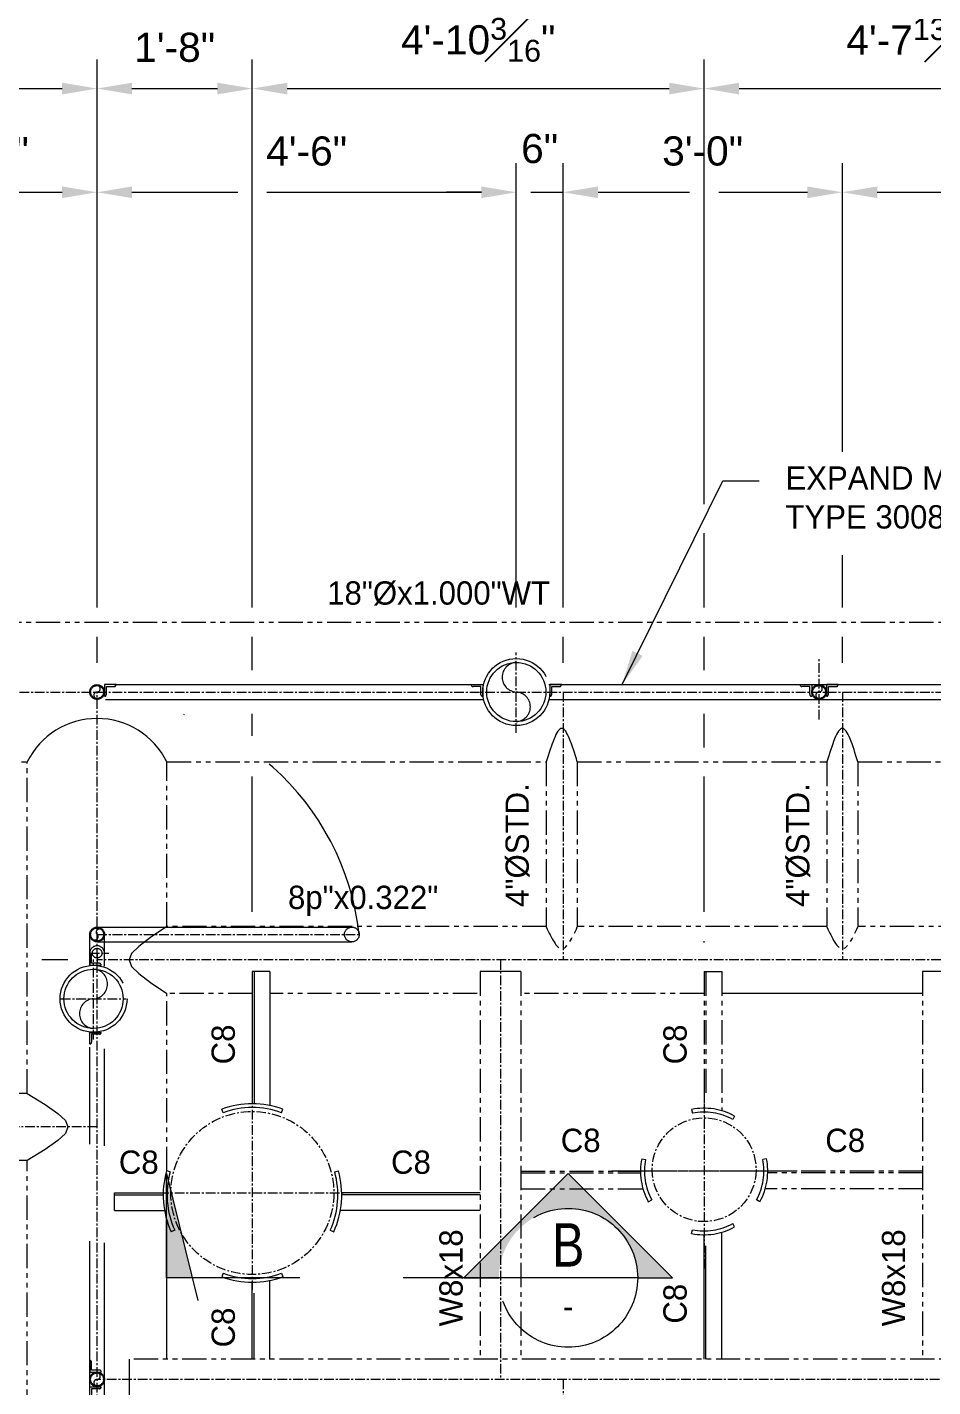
# Model space of a CAD drawing. Header units: inches. Extents: x -18249 to 140262, y -20124 to 30200.
# Drawn here: x 91363.1 to 91479.7, y 18476 to 18651.1 of the extents above; entities that cross this region are included whole.
import ezdxf
from ezdxf.enums import TextEntityAlignment as Align

# ---------------------------------------------------------------- set-up
doc = ezdxf.new("R2010")
doc.units = ezdxf.units.IN
doc.header["$LTSCALE"] = 5
doc.header["$MEASUREMENT"] = 0
for name, pattern in [('CENTER', [2, 1.25, -0.25, 0.25, -0.25]), ('DASHDOTX2', [50.8, 25.4, -12.7, 0, -12.7]), ('HIDDEN', [0.375, 0.25, -0.125]), ('PHANTOM2', [1.25, 0.625, -0.125, 0.125, -0.125, 0.125, -0.125])]:
    doc.linetypes.add(name, pattern=pattern)
for name, color, linetype, lineweight in [('CENTER LINE', 1, 'CENTER', 0), ('EXISTING', 8, 'PHANTOM2', 0), ('SCEN', 1, 'DASHDOTX2', 5), ('SHID', 8, 'HIDDEN', 0)]:
    doc.layers.add(name, color=color, linetype=linetype, lineweight=lineweight)
doc.layers.add('SDIM', color=9, linetype='Continuous')
doc.styles.add('BUKAKA 03', font='simpfrac.shx', dxfattribs={"height": 3})
doc.styles.get("Standard").update_dxf_attribs({"font": 'arial.ttf'})
doc.dimstyles.new('CPFRAC', dxfattribs={"dimscale": 12, "dimtxt": 0.3125, "dimasz": 0.375, "dimexe": 0.3125, "dimexo": 0.3125, "dimgap": 0.28125, "dimtad": 1, "dimdec": 4, "dimzin": 3, "dimdsep": 46, "dimlunit": 4, "dimtxsty": 'Standard', "dimcen": 0.34375, "dimclrd": 256, "dimclre": 256, "dimclrt": 2, "dimadec": 0, "dimazin": 0, "dimtfac": 0.75, "dimtdec": 4, "dimtmove": 2, "dimatfit": 3, "dimfxl": 1, "dimfrac": 1, "dimtolj": 1, "dimtzin": 3, "dimlwd": 13, "dimlwe": 5, "dimarcsym": 1})

# ---------------------------------------------------------------- blocks, each defined once
blk = doc.blocks.new('*D15')
at = {"layer": 'DEFPOINTS', "color": 0, "ltscale": 20, "transparency": 16777216}
for p in [(91372.08, 18643.16), (91286.08, 18577.82), (91372.08, 18566.42)]:
    blk.add_point(p, dxfattribs=at)
at = {"layer": 'SDIM', "lineweight": 5, "ltscale": 20, "transparency": 16777216}
for p, q in [((91286.08, 18631.69), (91286.08, 18646.91)), ((91372.08, 18576.34), (91372.08, 18646.91)), ((91286.08, 18581.57), (91286.08, 18627.94)), ((91372.08, 18570.17), (91372.08, 18572.59))]:
    blk.add_line(p, q, dxfattribs=at)
at = {"layer": 'SDIM', "lineweight": 13, "ltscale": 20, "transparency": 16777216}
blk.add_line((91290.58, 18643.16), (91367.58, 18643.16), dxfattribs=at)
at = {"layer": 'SDIM', "ltscale": 20, "transparency": 16777216}
for points in [[(91290.58, 18643.91), (91290.58, 18642.41), (91286.08, 18643.16)], [(91367.58, 18643.91), (91367.58, 18642.41), (91372.08, 18643.16)]]:
    blk.add_solid(points, dxfattribs=at)
at = {"layer": 'SDIM', "color": 2, "ltscale": 20, "transparency": 16777216, "insert": (91329.08, 18648.41), "char_height": 3.75, "attachment_point": 5}
blk.add_mtext('\\A1;7\'-2"', dxfattribs=at)
blk = doc.blocks.new('*D16')
at = {"layer": 'DEFPOINTS', "color": 0, "ltscale": 20, "transparency": 16777216}
for p in [(91372.08, 18629.81), (91344.08, 18565.64), (91372.08, 18565.47)]:
    blk.add_point(p, dxfattribs=at)
at = {"layer": 'SDIM', "lineweight": 5, "ltscale": 20, "transparency": 16777216}
for p, q in [((91344.08, 18576.34), (91344.08, 18633.56)), ((91372.08, 18576.34), (91372.08, 18633.56)), ((91344.08, 18569.39), (91344.08, 18572.59)), ((91372.08, 18569.22), (91372.08, 18572.59))]:
    blk.add_line(p, q, dxfattribs=at)
at = {"layer": 'SDIM', "lineweight": 13, "ltscale": 20, "transparency": 16777216}
blk.add_line((91348.58, 18629.81), (91367.58, 18629.81), dxfattribs=at)
at = {"layer": 'SDIM', "ltscale": 20, "transparency": 16777216}
for points in [[(91348.58, 18630.56), (91348.58, 18629.06), (91344.08, 18629.81)], [(91367.58, 18630.56), (91367.58, 18629.06), (91372.08, 18629.81)]]:
    blk.add_solid(points, dxfattribs=at)
at = {"layer": 'SDIM', "color": 2, "ltscale": 20, "transparency": 16777216, "insert": (91358.08, 18635.07), "char_height": 3.75, "attachment_point": 5}
blk.add_mtext('\\A1;2\'-4"', dxfattribs=at)
blk = doc.blocks.new('*D17')
at = {"layer": 'DEFPOINTS', "color": 0, "ltscale": 20, "transparency": 16777216}
for p in [(91392.08, 18643.16), (91372.08, 18565.47), (91392.08, 18529.47)]:
    blk.add_point(p, dxfattribs=at)
at = {"layer": 'SDIM', "lineweight": 5, "ltscale": 20, "transparency": 16777216}
for p, q in [((91372.08, 18576.34), (91372.08, 18646.91)), ((91392.08, 18576.34), (91392.08, 18646.91)), ((91372.08, 18569.22), (91372.08, 18572.59)), ((91392.08, 18568.29), (91392.08, 18572.59)), ((91392.08, 18559.82), (91392.08, 18562.64)), ((91392.08, 18537.16), (91392.08, 18554.59))]:
    blk.add_line(p, q, dxfattribs=at)
at = {"layer": 'SDIM', "lineweight": 13, "ltscale": 20, "transparency": 16777216}
blk.add_line((91376.58, 18643.16), (91387.58, 18643.16), dxfattribs=at)
at = {"layer": 'SDIM', "ltscale": 20, "transparency": 16777216}
for points in [[(91376.58, 18643.91), (91376.58, 18642.41), (91372.08, 18643.16)], [(91387.58, 18643.91), (91387.58, 18642.41), (91392.08, 18643.16)]]:
    blk.add_solid(points, dxfattribs=at)
at = {"layer": 'SDIM', "color": 2, "ltscale": 20, "transparency": 16777216, "insert": (91382.08, 18648.45), "char_height": 3.75, "attachment_point": 5}
blk.add_mtext('\\A1;1\'-8"', dxfattribs=at)
blk = doc.blocks.new('*D18')
at = {"layer": 'DEFPOINTS', "color": 0, "ltscale": 20, "transparency": 16777216}
for p in [(91450.28, 18643.16), (91392.08, 18529.47), (91450.28, 18529.47)]:
    blk.add_point(p, dxfattribs=at)
at = {"layer": 'SDIM', "lineweight": 5, "ltscale": 20, "transparency": 16777216}
for p, q in [((91392.08, 18576.34), (91392.08, 18646.91)), ((91450.28, 18589.67), (91450.28, 18646.91)), ((91450.28, 18576.34), (91450.28, 18585.92)), ((91392.08, 18568.29), (91392.08, 18572.59)), ((91450.28, 18568.29), (91450.28, 18572.59)), ((91392.08, 18559.82), (91392.08, 18562.64)), ((91450.28, 18558.34), (91450.28, 18562.64)), ((91392.08, 18543.33), (91392.08, 18554.59)), ((91450.28, 18537.16), (91450.28, 18554.59)), ((91450.28, 18533.22), (91450.28, 18533.41))]:
    blk.add_line(p, q, dxfattribs=at)
at = {"layer": 'SDIM', "lineweight": 13, "ltscale": 20, "transparency": 16777216}
blk.add_line((91396.58, 18643.16), (91445.78, 18643.16), dxfattribs=at)
at = {"layer": 'SDIM', "ltscale": 20, "transparency": 16777216}
for points in [[(91396.58, 18643.91), (91396.58, 18642.41), (91392.08, 18643.16)], [(91445.78, 18643.91), (91445.78, 18642.41), (91450.28, 18643.16)]]:
    blk.add_solid(points, dxfattribs=at)
at = {"layer": 'SDIM', "color": 2, "ltscale": 20, "transparency": 16777216, "insert": (91421.18, 18649.44), "char_height": 3.75, "attachment_point": 5}
blk.add_mtext('\\A1;4\'-10{\\H0.750000x;\\S3#16;}"', dxfattribs=at)
blk = doc.blocks.new('*D19')
at = {"layer": 'DEFPOINTS', "color": 0, "ltscale": 20, "transparency": 16777216}
for p in [(91506.08, 18643.16), (91450.28, 18529.47), (91506.08, 18529.47)]:
    blk.add_point(p, dxfattribs=at)
at = {"layer": 'SDIM', "lineweight": 5, "ltscale": 20, "transparency": 16777216}
for p, q in [((91450.28, 18589.67), (91450.28, 18646.91)), ((91506.08, 18596.39), (91506.08, 18646.91)), ((91450.28, 18576.34), (91450.28, 18585.92)), ((91506.08, 18576.34), (91506.08, 18583.07)), ((91450.28, 18568.29), (91450.28, 18572.59)), ((91506.08, 18571.16), (91506.08, 18572.59)), ((91450.28, 18558.34), (91450.28, 18562.64)), ((91506.08, 18558.34), (91506.08, 18559.77)), ((91450.28, 18537.16), (91450.28, 18554.59)), ((91506.08, 18537.16), (91506.08, 18554.59)), ((91450.28, 18533.22), (91450.28, 18533.41)), ((91506.08, 18533.22), (91506.08, 18533.41))]:
    blk.add_line(p, q, dxfattribs=at)
at = {"layer": 'SDIM', "lineweight": 13, "ltscale": 20, "transparency": 16777216}
blk.add_line((91454.78, 18643.16), (91501.58, 18643.16), dxfattribs=at)
at = {"layer": 'SDIM', "ltscale": 20, "transparency": 16777216}
for points in [[(91454.78, 18643.91), (91454.78, 18642.41), (91450.28, 18643.16)], [(91501.58, 18643.91), (91501.58, 18642.41), (91506.08, 18643.16)]]:
    blk.add_solid(points, dxfattribs=at)
at = {"layer": 'SDIM', "color": 2, "ltscale": 20, "transparency": 16777216, "insert": (91478.18, 18649.41), "char_height": 3.75, "attachment_point": 5}
blk.add_mtext('\\A1;4\'-7{\\H0.750000x;\\S13#16;}"', dxfattribs=at)
blk = doc.blocks.new('*D21')
at = {"layer": 'DEFPOINTS', "color": 0, "ltscale": 20, "transparency": 16777216}
for p in [(91426.08, 18629.81), (91426.08, 18570.54), (91372.08, 18566.42)]:
    blk.add_point(p, dxfattribs=at)
at = {"layer": 'SDIM', "lineweight": 5, "ltscale": 20, "transparency": 16777216}
for p, q in [((91372.08, 18576.34), (91372.08, 18633.56)), ((91426.08, 18576.34), (91426.08, 18633.56)), ((91372.08, 18570.17), (91372.08, 18572.59))]:
    blk.add_line(p, q, dxfattribs=at)
at = {"layer": 'SDIM', "lineweight": 13, "ltscale": 20, "transparency": 16777216}
for p, q in [((91376.58, 18629.81), (91390.2, 18629.81)), ((91393.95, 18629.81), (91421.58, 18629.81))]:
    blk.add_line(p, q, dxfattribs=at)
at = {"layer": 'SDIM', "ltscale": 20, "transparency": 16777216}
for points in [[(91376.58, 18630.56), (91376.58, 18629.06), (91372.08, 18629.81)], [(91421.58, 18630.56), (91421.58, 18629.06), (91426.08, 18629.81)]]:
    blk.add_solid(points, dxfattribs=at)
at = {"layer": 'SDIM', "color": 2, "ltscale": 20, "transparency": 16777216, "insert": (91399.08, 18635.1), "char_height": 3.75, "attachment_point": 5}
blk.add_mtext('\\A1;4\'-6"', dxfattribs=at)
blk = doc.blocks.new('*D22')
at = {"layer": 'DEFPOINTS', "color": 0, "ltscale": 20, "transparency": 16777216}
for p in [(91432.11, 18629.81), (91426.08, 18570.54), (91432.11, 18565.47)]:
    blk.add_point(p, dxfattribs=at)
at = {"layer": 'SDIM', "lineweight": 5, "ltscale": 20, "transparency": 16777216}
for p, q in [((91426.08, 18576.34), (91426.08, 18633.56)), ((91432.11, 18576.34), (91432.11, 18633.56)), ((91432.11, 18569.22), (91432.11, 18572.59))]:
    blk.add_line(p, q, dxfattribs=at)
at = {"layer": 'SDIM', "lineweight": 13, "ltscale": 20, "transparency": 16777216}
for p, q in [((91421.58, 18629.81), (91417.08, 18629.81)), ((91427.95, 18629.81), (91432.11, 18629.81)), ((91436.61, 18629.81), (91441.11, 18629.81))]:
    blk.add_line(p, q, dxfattribs=at)
at = {"layer": 'SDIM', "ltscale": 20, "transparency": 16777216}
for points in [[(91421.58, 18630.56), (91421.58, 18629.06), (91426.08, 18629.81)], [(91436.61, 18630.56), (91436.61, 18629.06), (91432.11, 18629.81)]]:
    blk.add_solid(points, dxfattribs=at)
at = {"layer": 'SDIM', "color": 2, "ltscale": 20, "transparency": 16777216, "insert": (91429.09, 18635.42), "char_height": 3.75, "attachment_point": 5}
blk.add_mtext('\\A1;6"', dxfattribs=at)
blk = doc.blocks.new('*D23')
at = {"layer": 'DEFPOINTS', "color": 0, "ltscale": 20, "transparency": 16777216}
for p in [(91468.08, 18629.81), (91432.11, 18565.47), (91468.08, 18565.47)]:
    blk.add_point(p, dxfattribs=at)
at = {"layer": 'SDIM', "lineweight": 5, "ltscale": 20, "transparency": 16777216}
for p, q in [((91432.11, 18631.69), (91432.11, 18633.56)), ((91468.08, 18596.39), (91468.08, 18633.56)), ((91432.11, 18576.34), (91432.11, 18627.94)), ((91468.08, 18576.34), (91468.08, 18583.07)), ((91432.11, 18569.22), (91432.11, 18572.59)), ((91468.08, 18569.22), (91468.08, 18572.59))]:
    blk.add_line(p, q, dxfattribs=at)
at = {"layer": 'SDIM', "lineweight": 13, "ltscale": 20, "transparency": 16777216}
for p, q in [((91436.61, 18629.81), (91448.4, 18629.81)), ((91452.15, 18629.81), (91463.58, 18629.81))]:
    blk.add_line(p, q, dxfattribs=at)
at = {"layer": 'SDIM', "ltscale": 20, "transparency": 16777216}
for points in [[(91436.61, 18630.56), (91436.61, 18629.06), (91432.11, 18629.81)], [(91463.58, 18630.56), (91463.58, 18629.06), (91468.08, 18629.81)]]:
    blk.add_solid(points, dxfattribs=at)
at = {"layer": 'SDIM', "color": 2, "ltscale": 20, "transparency": 16777216, "insert": (91450.09, 18635.1), "char_height": 3.75, "attachment_point": 5}
blk.add_mtext('\\A1;3\'-0"', dxfattribs=at)
blk = doc.blocks.new('*D24')
at = {"layer": 'DEFPOINTS', "color": 0, "ltscale": 20, "transparency": 16777216}
for p in [(91504.08, 18629.81), (91504.08, 18570.54), (91468.08, 18565.47)]:
    blk.add_point(p, dxfattribs=at)
at = {"layer": 'SDIM', "lineweight": 5, "ltscale": 20, "transparency": 16777216}
for p, q in [((91468.08, 18596.39), (91468.08, 18633.56)), ((91504.08, 18596.39), (91504.08, 18633.56)), ((91468.08, 18576.34), (91468.08, 18583.07)), ((91504.08, 18576.34), (91504.08, 18583.07)), ((91468.08, 18569.22), (91468.08, 18572.59))]:
    blk.add_line(p, q, dxfattribs=at)
at = {"layer": 'SDIM', "lineweight": 13, "ltscale": 20, "transparency": 16777216}
blk.add_line((91472.58, 18629.81), (91499.58, 18629.81), dxfattribs=at)
at = {"layer": 'SDIM', "ltscale": 20, "transparency": 16777216}
for points in [[(91472.58, 18630.56), (91472.58, 18629.06), (91468.08, 18629.81)], [(91499.58, 18630.56), (91499.58, 18629.06), (91504.08, 18629.81)]]:
    blk.add_solid(points, dxfattribs=at)
at = {"layer": 'SDIM', "color": 2, "ltscale": 20, "transparency": 16777216, "insert": (91486.08, 18635.1), "char_height": 3.75, "attachment_point": 5}
blk.add_mtext('\\A1;3\'-0"', dxfattribs=at)
blk = doc.blocks.new('*D32')
at = {"layer": 'DEFPOINTS', "color": 0, "ltscale": 20, "transparency": 16777216}
for p in [(91286.08, 18656.04), (91286.08, 18577.82), (91546.08, 18577.88)]:
    blk.add_point(p, dxfattribs=at)
at = {"layer": 'SDIM', "lineweight": 5, "ltscale": 20, "transparency": 16777216}
for p, q in [((91286.08, 18631.69), (91286.08, 18659.79)), ((91546.08, 18631.69), (91546.08, 18659.79)), ((91286.08, 18581.57), (91286.08, 18627.94)), ((91546.08, 18581.63), (91546.08, 18627.94))]:
    blk.add_line(p, q, dxfattribs=at)
at = {"layer": 'SDIM', "lineweight": 13, "ltscale": 20, "transparency": 16777216}
blk.add_line((91541.58, 18656.04), (91290.58, 18656.04), dxfattribs=at)
at = {"layer": 'SDIM', "ltscale": 20, "transparency": 16777216}
for points in [[(91290.58, 18656.79), (91290.58, 18655.29), (91286.08, 18656.04)], [(91541.58, 18656.79), (91541.58, 18655.29), (91546.08, 18656.04)]]:
    blk.add_solid(points, dxfattribs=at)
at = {"layer": 'SDIM', "color": 2, "ltscale": 20, "transparency": 16777216, "insert": (91416.08, 18661.33), "char_height": 3.75, "attachment_point": 5}
blk.add_mtext('\\A1;21\'-8"', dxfattribs=at)
blk = doc.blocks.new('*D33')
at = {"layer": 'DEFPOINTS', "color": 0, "ltscale": 20, "transparency": 16777216}
for p in [(91273.08, 18564.97), (91181.44, 18530.97), (91372.08, 18530.97)]:
    blk.add_point(p, dxfattribs=at)
at = {"layer": 'SDIM', "lineweight": 5, "ltscale": 20, "transparency": 16777216}
for p, q in [((91269.33, 18564.97), (91177.69, 18564.97)), ((91274.7, 18530.97), (91177.69, 18530.97)), ((91283.7, 18530.97), (91278.45, 18530.97)), ((91292.7, 18530.97), (91287.45, 18530.97)), ((91311.2, 18530.97), (91302.42, 18530.97)), ((91334.38, 18530.97), (91318.95, 18530.97)), ((91361.2, 18530.97), (91347.95, 18530.97)), ((91368.33, 18530.97), (91364.95, 18530.97))]:
    blk.add_line(p, q, dxfattribs=at)
at = {"layer": 'SDIM', "lineweight": 13, "ltscale": 20, "transparency": 16777216}
blk.add_line((91181.44, 18560.47), (91181.44, 18535.47), dxfattribs=at)
at = {"layer": 'SDIM', "ltscale": 20, "transparency": 16777216}
for points in [[(91180.69, 18560.47), (91182.19, 18560.47), (91181.44, 18564.97)], [(91180.69, 18535.47), (91182.19, 18535.47), (91181.44, 18530.97)]]:
    blk.add_solid(points, dxfattribs=at)
at = {"layer": 'SDIM', "color": 2, "ltscale": 20, "transparency": 16777216, "insert": (91176.15, 18547.97), "char_height": 3.75, "attachment_point": 5, "rotation": 90}
blk.add_mtext('\\A1;2\'-10"', dxfattribs=at)
blk = doc.blocks.new('*D34')
at = {"layer": 'DEFPOINTS', "color": 0, "ltscale": 20, "transparency": 16777216}
for p in [(91372.08, 18530.97), (91181.44, 18509.47), (91236.25, 18509.47)]:
    blk.add_point(p, dxfattribs=at)
at = {"layer": 'SDIM', "lineweight": 5, "ltscale": 20, "transparency": 16777216}
for p, q in [((91274.7, 18530.97), (91177.69, 18530.97)), ((91283.7, 18530.97), (91278.45, 18530.97)), ((91292.7, 18530.97), (91287.45, 18530.97)), ((91311.2, 18530.97), (91302.42, 18530.97)), ((91334.38, 18530.97), (91318.95, 18530.97)), ((91361.2, 18530.97), (91347.95, 18530.97)), ((91368.33, 18530.97), (91364.95, 18530.97)), ((91232.5, 18509.47), (91177.69, 18509.47))]:
    blk.add_line(p, q, dxfattribs=at)
at = {"layer": 'SDIM', "lineweight": 13, "ltscale": 20, "transparency": 16777216}
blk.add_line((91181.44, 18526.47), (91181.44, 18513.97), dxfattribs=at)
at = {"layer": 'SDIM', "ltscale": 20, "transparency": 16777216}
for points in [[(91180.69, 18526.47), (91182.19, 18526.47), (91181.44, 18530.97)], [(91180.69, 18513.97), (91182.19, 18513.97), (91181.44, 18509.47)]]:
    blk.add_solid(points, dxfattribs=at)
at = {"layer": 'SDIM', "color": 2, "ltscale": 20, "transparency": 16777216, "insert": (91175.21, 18520.22), "char_height": 3.75, "attachment_point": 5, "rotation": 90}
blk.add_mtext('\\A1;1\'-9{\\H0.750000x;\\S1#2;}"', dxfattribs=at)
blk = doc.blocks.new('*D39')
at = {"layer": 'DEFPOINTS', "color": 0, "ltscale": 20, "transparency": 16777216}
for p in [(91195.14, 18530.97), (91372.08, 18530.97), (91367.31, 18525.97)]:
    blk.add_point(p, dxfattribs=at)
at = {"layer": 'SDIM', "lineweight": 13, "ltscale": 20, "transparency": 16777216}
for p, q in [((91195.14, 18535.47), (91195.14, 18539.97)), ((91195.14, 18525.97), (91195.14, 18529.09)), ((91195.14, 18521.47), (91195.14, 18516.97))]:
    blk.add_line(p, q, dxfattribs=at)
at = {"layer": 'SDIM', "lineweight": 5, "ltscale": 20, "transparency": 16777216}
for p, q in [((91274.7, 18530.97), (91191.39, 18530.97)), ((91283.7, 18530.97), (91278.45, 18530.97)), ((91292.7, 18530.97), (91287.45, 18530.97)), ((91311.2, 18530.97), (91302.42, 18530.97)), ((91334.38, 18530.97), (91318.95, 18530.97)), ((91361.2, 18530.97), (91347.95, 18530.97)), ((91368.33, 18530.97), (91364.95, 18530.97)), ((91274.7, 18525.97), (91191.39, 18525.97)), ((91283.7, 18525.97), (91278.45, 18525.97)), ((91292.7, 18525.97), (91287.45, 18525.97)), ((91311.2, 18525.97), (91302.42, 18525.97)), ((91340.2, 18525.97), (91318.95, 18525.97)), ((91361.2, 18525.97), (91347.95, 18525.97))]:
    blk.add_line(p, q, dxfattribs=at)
at = {"layer": 'SDIM', "ltscale": 20, "transparency": 16777216}
for points in [[(91194.39, 18535.47), (91195.89, 18535.47), (91195.14, 18530.97)], [(91194.39, 18521.47), (91195.89, 18521.47), (91195.14, 18525.97)]]:
    blk.add_solid(points, dxfattribs=at)
at = {"layer": 'SDIM', "color": 2, "ltscale": 20, "transparency": 16777216, "insert": (91188.96, 18528.47), "char_height": 3.75, "attachment_point": 5, "rotation": 90}
blk.add_mtext('\\A1;5"', dxfattribs=at)

msp = doc.modelspace()

# ---------------------------------------------------------------- hatches: boundary and pattern name
at = {"layer": 'SHID', "ltscale": 20}
for points in [[(91381.02133, 18503.48085), (91384.35303, 18490.04292), (91381.02133, 18490.04292)], [(91423.84074, 18490.04292), (91419.34074, 18490.04292), (91432.77867, 18503.48085), (91446.21661, 18490.04292), (91441.71661, 18490.04292, 1)]]:
    msp.add_hatch(color=256, dxfattribs=at).paths.add_polyline_path(points)

# ---------------------------------------------------------------- linework, layer by layer
at = {"layer": 'CENTER LINE', "ltscale": 0.2}
for p, q in [((91426.07964, 18560.22366), (91426.07964, 18570.54052)), ((91465.10288, 18561.93137), (91465.10288, 18569.92959)), ((91286.07964, 18565.46826), (91546.07964, 18565.46826)), ((91372.07964, 18393.29677), (91372.07964, 18565.46826)), ((91432.11003, 18565.46826), (91432.11003, 18530.96826)), ((91468.07964, 18565.46826), (91468.07964, 18530.96826)), ((91372.08936, 18534.25292), (91405.8547, 18534.25292)), ((91371.13653, 18531.85245), (91373.58043, 18531.83527)), ((91371.62612, 18520.72366), (91371.62612, 18531.04052)), ((91372.07964, 18531.76474), (91372.07964, 18530.25684)), ((91546.76868, 18530.96826), (91372.07964, 18530.96826)), ((91424.04753, 18530.96826), (91424.04753, 18476.96826)), ((91367.40737, 18525.96826), (91375.84487, 18525.96826)), ((91450.27721, 18516.50009), (91450.27721, 18491.0561)), ((91450.27721, 18516.50009), (91450.27721, 18491.0561)), ((91392.07964, 18513.69025), (91392.07964, 18488.24626)), ((91392.07964, 18513.69025), (91392.07964, 18488.24626)), ((91372.07964, 18509.46826), (91285.57964, 18509.46826)), ((91462.07964, 18503.7781), (91438.07964, 18503.7781)), ((91462.27721, 18503.7781), (91438.27721, 18503.7781)), ((91380.07964, 18500.96826), (91404.07964, 18500.96826)), ((91380.07964, 18500.96826), (91404.07964, 18500.96826)), ((91546.57964, 18476.96826), (91372.07964, 18476.96826)), ((91432.11003, 18476.96826), (91432.11003, 18393.46826))]:
    msp.add_line(p, q, dxfattribs=at)
for centre, radius in [((91392.07964, 18500.96826), 10.5), ((91392.07964, 18500.96826), 10.5), ((91450.27721, 18503.96826), 6.6875), ((91450.27721, 18503.96826), 6.6875)]:
    msp.add_circle(centre, radius, dxfattribs=at)
at = {"layer": 'EXISTING'}
for p, q in [((91289.20214, 18574.46826), (91542.95714, 18574.46826)), ((91346.07964, 18556.46826), (91363.07964, 18556.46826)), ((91363.07964, 18513.78076), (91363.07964, 18556.46826)), ((91381.07964, 18556.46826), (91429.94336, 18556.46826)), ((91381.07964, 18535.28076), (91381.07964, 18556.46826)), ((91429.94336, 18556.46826), (91429.94336, 18535.28076)), ((91433.94336, 18556.46826), (91433.94336, 18535.28076)), ((91433.94336, 18556.46826), (91466.08508, 18556.46826)), ((91466.08508, 18556.46826), (91466.08508, 18535.28076)), ((91470.08508, 18556.46826), (91470.08508, 18535.28076)), ((91470.08508, 18556.46826), (91508.57964, 18556.46826)), ((91429.94336, 18535.28076), (91381.07964, 18535.28076)), ((91466.08508, 18535.28076), (91433.94336, 18535.28076)), ((91508.57964, 18535.28076), (91470.08508, 18535.28076)), ((91421.42253, 18529.46826), (91421.42253, 18479.59326)), ((91426.67253, 18529.46826), (91426.67253, 18479.59326)), ((91450.27721, 18529.46826), (91450.27721, 18511.88166)), ((91450.49721, 18529.46826), (91450.49721, 18513.2982)), ((91452.53721, 18529.46826), (91452.53721, 18511.60552)), ((91478.42253, 18529.46826), (91478.42253, 18479.59326)), ((91392.07964, 18526.65576), (91381.07964, 18526.65576)), ((91381.07964, 18503.79546), (91381.07964, 18526.65576)), ((91421.04753, 18526.65576), (91394.33964, 18526.65576)), ((91450.27721, 18526.65576), (91426.67253, 18526.65576)), ((91363.07964, 18513.78076), (91346.07964, 18513.78076)), ((91363.07964, 18453.78076), (91363.07964, 18505.15576)), ((91426.67253, 18503.7781), (91442.07964, 18503.7781)), ((91426.67253, 18503.5581), (91442.08259, 18503.5581)), ((91478.42253, 18503.5581), (91458.47184, 18503.5581)), ((91478.42253, 18503.7781), (91458.47479, 18503.7781)), ((91426.67253, 18501.5181), (91442.39763, 18501.5181)), ((91478.42253, 18501.5181), (91458.1568, 18501.5181)), ((91542.43709, 18479.59326), (91376.20464, 18479.59326))]:
    msp.add_line(p, q, dxfattribs=at)
at = {"layer": 'EXISTING', "ltscale": 20}
for p, q in [((91374.2537, 18566.41826), (91421.87308, 18566.41826)), ((91430.2862, 18566.41826), (91499.87308, 18566.41826)), ((91373.15545, 18564.51826), (91421.87308, 18564.51826)), ((91430.2862, 18564.51826), (91499.87308, 18564.51826)), ((91371.13456, 18530.20214), (91371.13922, 18534.13612)), ((91372.08936, 18535.20292), (91404.90439, 18535.20292)), ((91373.03453, 18530.17037), (91373.0394, 18534.28913)), ((91372.08936, 18533.30292), (91404.90439, 18533.30292)), ((91392.07964, 18529.46826), (91392.07964, 18512.46826)), ((91394.33964, 18529.46826), (91392.07964, 18529.46826)), ((91392.32945, 18529.46826), (91392.32945, 18512.46826)), ((91394.33964, 18529.46826), (91394.33964, 18512.19211)), ((91426.67253, 18529.46826), (91421.42253, 18529.46826)), ((91450.27721, 18529.46826), (91452.53721, 18529.46826)), ((91483.67253, 18529.46826), (91478.42253, 18529.46826)), ((91478.42253, 18526.65576), (91452.53721, 18526.65576)), ((91373.02964, 18432.04598), (91373.02964, 18521.89054)), ((91371.12964, 18432.25208), (91371.12964, 18521.68443)), ((91388.31742, 18511.30487), (91388.14641, 18511.77472)), ((91395.84186, 18511.30487), (91396.01287, 18511.77472)), ((91448.67038, 18511.72249), (91448.76848, 18511.2322)), ((91454.20843, 18510.87648), (91453.96843, 18510.43785)), ((91363.07964, 18505.15576), (91346.07964, 18505.15576)), ((91442.23881, 18505.38493), (91442.72909, 18505.28683)), ((91458.31562, 18505.38493), (91457.82534, 18505.28683)), ((91381.504, 18503.67698), (91381.02242, 18503.81144)), ((91402.69029, 18503.67698), (91403.17188, 18503.81144)), ((91374.32612, 18498.70826), (91374.32612, 18500.96826)), ((91374.32612, 18500.96826), (91380.58236, 18500.96826)), ((91374.32612, 18500.74826), (91380.57968, 18500.74826)), ((91421.42253, 18500.96826), (91403.61193, 18500.96826)), ((91421.42253, 18500.74826), (91403.61461, 18500.74826)), ((91443.08482, 18499.84688), (91443.52345, 18500.08688)), ((91457.46961, 18499.84688), (91457.03098, 18500.08688)), ((91374.32612, 18498.70826), (91380.75666, 18498.70826)), ((91381.07964, 18479.59326), (91381.07964, 18497.42846)), ((91421.42253, 18498.70826), (91403.43763, 18498.70826)), ((91382.08136, 18496.17472), (91381.62602, 18495.96817)), ((91402.11293, 18496.17472), (91402.56827, 18495.96817)), ((91448.67038, 18495.74727), (91448.76848, 18496.23755)), ((91450.27721, 18479.59326), (91450.27721, 18495.5881)), ((91452.53721, 18479.59326), (91452.53721, 18495.86424)), ((91454.20843, 18496.59327), (91453.96843, 18497.03191)), ((91450.49721, 18479.59326), (91450.49721, 18494.17155)), ((91388.31742, 18490.63164), (91388.14641, 18490.16179)), ((91395.84186, 18490.63164), (91396.01287, 18490.16179)), ((91392.07964, 18479.59326), (91392.07964, 18489.46826)), ((91394.33964, 18479.59326), (91394.33964, 18489.7444)), ((91441.71661, 18490.04292), (91423.84074, 18490.04292)), ((91392.29964, 18479.59326), (91392.29964, 18488.05171)), ((91376.20464, 18479.59326), (91376.20464, 18474.34326))]:
    msp.add_line(p, q, dxfattribs=at)
at = {"layer": 'EXISTING'}
for points in [[(91429.94336, 18535.21826), (91431.94336, 18532.40576), (91433.94336, 18535.21826)], [(91466.08508, 18535.21826), (91468.08508, 18532.40576), (91470.08508, 18535.21826)]]:
    msp.add_spline(points, degree=3, dxfattribs=at)
at = {"layer": 'SCEN', "ltscale": 0.2}
for centre, radius, start, end in [((91426.17443, 18567.37451), 1.90861, 92.8468444, 267.1531556), ((91372.07964, 18565.88463), 0.41637, 270, 90), ((91465.07964, 18565.88463), 0.41637, 270, 90), ((91372.07964, 18565.05189), 0.41637, 90, 270), ((91371.93365, 18530.37678), 34.14179, 6.5188839, 89.7550054), ((91425.98485, 18563.56201), 1.90861, 272.8468444, 87.1531556), ((91465.07964, 18565.05189), 0.41637, 90, 270), ((91371.79632, 18533.95713), 0.41637, 225.2672043, 45.2672043), ((91372.3824, 18534.5487), 0.41637, 45.2672043, 225.2672043), ((91371.53133, 18527.87451), 1.90861, 272.8468444, 87.1531556), ((91371.72092, 18524.06201), 1.90861, 92.8468444, 267.1531556), ((91372.07964, 18476.55189), 0.41637, 90, 270), ((91372.07964, 18477.38463), 0.41637, 270, 90)]:
    msp.add_arc(centre, radius, start, end, dxfattribs=at)
at = {"layer": 'SHID', "ltscale": 20}
for points in [[(91374.27964, 18566.16826, 0.414213562), (91374.52964, 18566.41826), (91373.02964, 18566.41826), (91373.02964, 18564.91826, 0.414213562), (91373.27964, 18565.16826), (91373.27964, 18566.16826)], [(91420.51714, 18566.16826, -0.414213562), (91420.26714, 18566.41826), (91421.76714, 18566.41826), (91421.76714, 18564.91826, -0.414213562), (91421.51714, 18565.16826), (91421.51714, 18566.16826)], [(91431.64214, 18566.16826, 0.414213562), (91431.89214, 18566.41826), (91430.39214, 18566.41826), (91430.39214, 18564.91826, 0.414213562), (91430.64214, 18565.16826), (91430.64214, 18566.16826)], [(91462.87964, 18566.16826, -0.414213562), (91462.62964, 18566.41826), (91464.12964, 18566.41826), (91464.12964, 18564.91826, -0.414213562), (91463.87964, 18565.16826), (91463.87964, 18566.16826)], [(91467.27964, 18566.16826, 0.414213562), (91467.52964, 18566.41826), (91466.02964, 18566.41826), (91466.02964, 18564.91826, 0.414213562), (91466.27964, 18565.16826), (91466.27964, 18566.16826)], [(91371.37964, 18531.53885, 0.414213562), (91371.12964, 18531.78885), (91371.12964, 18530.28885), (91372.62964, 18530.28885, 0.414213562), (91372.37964, 18530.53885), (91371.37964, 18530.53885)], [(91371.37964, 18520.39766, -0.414213562), (91371.12964, 18520.14766), (91371.12964, 18521.64766), (91372.62964, 18521.64766, -0.414213562), (91372.37964, 18521.39766), (91371.37964, 18521.39766)], [(91371.37964, 18479.16826, 0.414213562), (91371.12964, 18479.41826), (91371.12964, 18477.91826), (91372.62964, 18477.91826, 0.414213562), (91372.37964, 18478.16826), (91371.37964, 18478.16826)], [(91371.37964, 18474.76826, -0.414213562), (91371.12964, 18474.51826), (91371.12964, 18476.01826), (91372.62964, 18476.01826, -0.414213562), (91372.37964, 18475.76826), (91371.37964, 18475.76826)]]:
    msp.add_lwpolyline(points, format="xyb", close=True, dxfattribs=at)
for points in [[(91381.07964, 18535.28076), (91378.95879, 18533.84887), (91377.4439, 18532.72021), (91376.53496, 18531.7937), (91376.23199, 18530.96826), (91376.53496, 18530.14282), (91377.4439, 18529.2163), (91378.95879, 18528.08764), (91381.07964, 18526.65576)], [(91363.07964, 18513.78076), (91365.37652, 18512.34887), (91367.01714, 18511.22021), (91368.00152, 18510.2937), (91368.32964, 18509.46826), (91368.00152, 18508.64282), (91367.01714, 18507.7163), (91365.37652, 18506.58764), (91363.07964, 18505.15576)], [(91398.18038, 18490.04292), (91381.02133, 18490.04292), (91381.02133, 18503.48085), (91385.07969, 18487.11202)], [(91441.71661, 18490.04292), (91446.21661, 18490.04292), (91432.77867, 18503.48085), (91419.34074, 18490.04292), (91423.84074, 18490.04292)], [(91423.84074, 18490.04292), (91411.50432, 18490.04292)]]:
    msp.add_lwpolyline(points, dxfattribs=at)
for centre, radius in [((91426.07964, 18565.46826), 4.3125), ((91426.07964, 18565.46826), 3.8125), ((91372.07964, 18565.46826), 0.95), ((91372.07964, 18565.46826), 0.83274), ((91465.07964, 18565.46826), 0.95), ((91465.07964, 18565.46826), 0.83274), ((91372.08936, 18534.25292), 0.95), ((91372.08936, 18534.25292), 0.83274), ((91404.90439, 18534.25292), 0.95), ((91372.08651, 18531.84577), 0.625), ((91371.62612, 18525.96826), 4.3125), ((91371.62612, 18525.96826), 3.8125), ((91432.77867, 18490.04292), 8.93793), ((91372.07964, 18476.96826), 0.95), ((91372.07964, 18476.96826), 0.83274)]:
    msp.add_circle(centre, radius, dxfattribs=at)
for centre, radius, start, end in [((91372.07964, 18552.02065), 10.03898, 26.2975754, 153.7024246), ((91372.08651, 18531.84577), 0.95, 359.5970859, 179.5970859), ((91392.07964, 18500.96826), 11.5, 70, 110), ((91392.07964, 18500.96826), 11, 70, 110), ((91450.27721, 18503.69166), 8.19, 61.3144968, 101.3144968), ((91450.27721, 18503.69166), 7.69, 61.3144968, 101.3144968), ((91450.26964, 18503.7781), 8.19, 168.6855032, 208.6855032), ((91450.26964, 18503.7781), 7.69, 168.6855032, 208.6855032), ((91450.28479, 18503.7781), 7.69, 331.3144968, 11.3144968), ((91450.28479, 18503.7781), 8.19, 331.3144968, 11.3144968), ((91392.09882, 18500.71899), 11.5, 164.4006876, 204.4006876), ((91392.09882, 18500.71899), 11, 164.4006876, 204.4006876), ((91392.09547, 18500.71899), 11, 335.5993124, 15.5993124), ((91392.09547, 18500.71899), 11.5, 335.5993124, 15.5993124), ((91450.27721, 18503.7781), 8.19, 258.6855032, 298.6855032), ((91450.27721, 18503.7781), 7.69, 258.6855032, 298.6855032), ((91392.07964, 18500.96826), 11, 250, 290), ((91392.07964, 18500.96826), 11.5, 250, 290)]:
    msp.add_arc(centre, radius, start, end, dxfattribs=at)
for points in [[(91433.94336, 18556.46826), (91431.94336, 18560.78076), (91429.94336, 18556.46826)], [(91470.08508, 18556.46826), (91468.08508, 18560.78076), (91466.08508, 18556.46826)]]:
    msp.add_spline(points, degree=3, dxfattribs=at)

# ---------------------------------------------------------------- texts
at = {"layer": 'SDIM', "color": 2, "ltscale": 20, "style": 'BUKAKA 03'}
for s, p in [('18"%%Cx1.000"WT', (91416.07964, 18578.21826)), ('8p"x0.322" ', (91406.91634, 18539.03076)), ('C8', (91434.37474, 18507.7481)), ('C8', (91468.44732, 18507.7481)), ('C8', (91377.4529, 18504.93826)), ('C8', (91412.51589, 18504.93826)), ('-', (91432.77867, 18486.35746))]:
    msp.add_text(s, height=3, dxfattribs=at).set_placement(p, align=Align.MIDDLE_CENTER)
for s, p in [('4"%%CSTD.', (91426.19336, 18545.75983)), ('4"%%CSTD.', (91462.33508, 18545.75983)), ('C8', (91388.32964, 18520.0909)), ('C8', (91446.52721, 18520.0909)), ('W8x18', (91417.67253, 18490.04292)), ('W8x18', (91474.67253, 18490.04292)), ('C8', (91446.52721, 18486.71332)), ('C8', (91388.32964, 18483.6534))]:
    msp.add_text(s, height=3, rotation=90, dxfattribs=at).set_placement(p, align=Align.MIDDLE_CENTER)
at = {"layer": 'SDIM', "color": 2, "ltscale": 20, "insert": (91460.74961, 18594.51636), "char_height": 3, "attachment_point": 1, "style": 'BUKAKA 03'}
msp.add_mtext('\\A1;EXPAND METAL FENCE\\PTYPE 30080 GALVANIZED (REF.)', dxfattribs=at)
at = {"layer": 'SHID', "ltscale": 20, "width": 0.8}
msp.add_text('B', height=5.58621, dxfattribs=at).set_placement((91432.77867, 18494.28624), align=Align.MIDDLE_CENTER)

# ---------------------------------------------------------------- dimensions: what is measured, and where the dimension line sits
at = {"layer": 'SDIM', "ltscale": 20}
for base, p1, p2, picture, middle in [((91286.07964, 18656.04091), (91546.07964, 18577.87896), (91286.07964, 18577.82216), '*D32', (91416.07964, 18661.33056)), ((91450.27721, 18643.15717), (91392.07964, 18529.46826), (91450.27721, 18529.46826), '*D18', (91421.17843, 18649.43708)), ((91506.07964, 18643.15717), (91450.27721, 18529.46826), (91506.07964, 18529.46826), '*D19', (91478.17843, 18649.4051)), ((91372.07964, 18643.15717), (91286.07964, 18577.82216), (91372.07964, 18566.41826), '*D15', (91329.07964, 18648.41484)), ((91392.07964, 18643.15717), (91372.07964, 18565.46826), (91392.07964, 18529.46826), '*D17', (91382.07964, 18648.44682)), ((91372.07964, 18629.81245), (91344.07964, 18565.63974), (91372.07964, 18565.46826), '*D16', (91358.07964, 18635.07012)), ((91426.07964, 18629.81245), (91372.07964, 18566.41826), (91426.07964, 18570.54052), '*D21', (91399.07964, 18635.1021)), ((91468.07964, 18629.81245), (91432.11003, 18565.46826), (91468.07964, 18565.46826), '*D23', (91450.09484, 18635.10337)), ((91504.07964, 18629.81245), (91468.07964, 18565.46826), (91504.07964, 18570.54052), '*D24', (91486.07964, 18635.10337))]:
    dim = msp.add_linear_dim(base=base, p1=p1, p2=p2, dimstyle='CPFRAC', dxfattribs=at)
    dim.commit()
    dim.dimension.update_dxf_attribs({"geometry": picture, "text_midpoint": middle})
dim = msp.add_linear_dim(base=(91432.11003, 18629.81245), p1=(91426.07964, 18570.54052), p2=(91432.11003, 18565.46826), dimstyle='CPFRAC', dxfattribs=at)
dim.commit()
dim.dimension.update_dxf_attribs({"geometry": '*D22', "text_midpoint": (91429.09484, 18635.41959), "dimtype": 160})
for base, p1, p2, picture, middle in [((91181.43807, 18530.96826), (91273.07964, 18564.96826), (91372.07964, 18530.96826), '*D33', (91176.14842, 18547.96826)), ((91181.43807, 18509.46826), (91372.07964, 18530.96826), (91236.24921, 18509.46826), '*D34', (91175.20708, 18520.21826))]:
    dim = msp.add_linear_dim(base=base, p1=p1, p2=p2, angle=90, dimstyle='CPFRAC', dxfattribs=at)
    dim.commit()
    dim.dimension.update_dxf_attribs({"geometry": picture, "text_midpoint": middle})
dim = msp.add_linear_dim(base=(91195.14347, 18530.96826), p1=(91367.31362, 18525.96826), p2=(91372.07964, 18530.96826), angle=90, dimstyle='CPFRAC', dxfattribs=at)
dim.commit()
dim.dimension.update_dxf_attribs({"geometry": '*D39', "text_midpoint": (91188.95597, 18528.46826), "dimtype": 160})

# ---------------------------------------------------------------- leaders
at = {"layer": 'SDIM', "ltscale": 20, "annotation_type": 0, "has_hookline": 1, "hookline_direction": 0}
msp.add_leader([(91439.70948, 18566.41826), (91452.67333, 18592.64136), (91457.37461, 18592.64136)], dimstyle='CPFRAC', override={"dimgap": 0.28125, "dimtad": 0}, dxfattribs=at)

doc.saveas('drawing.dxf')
